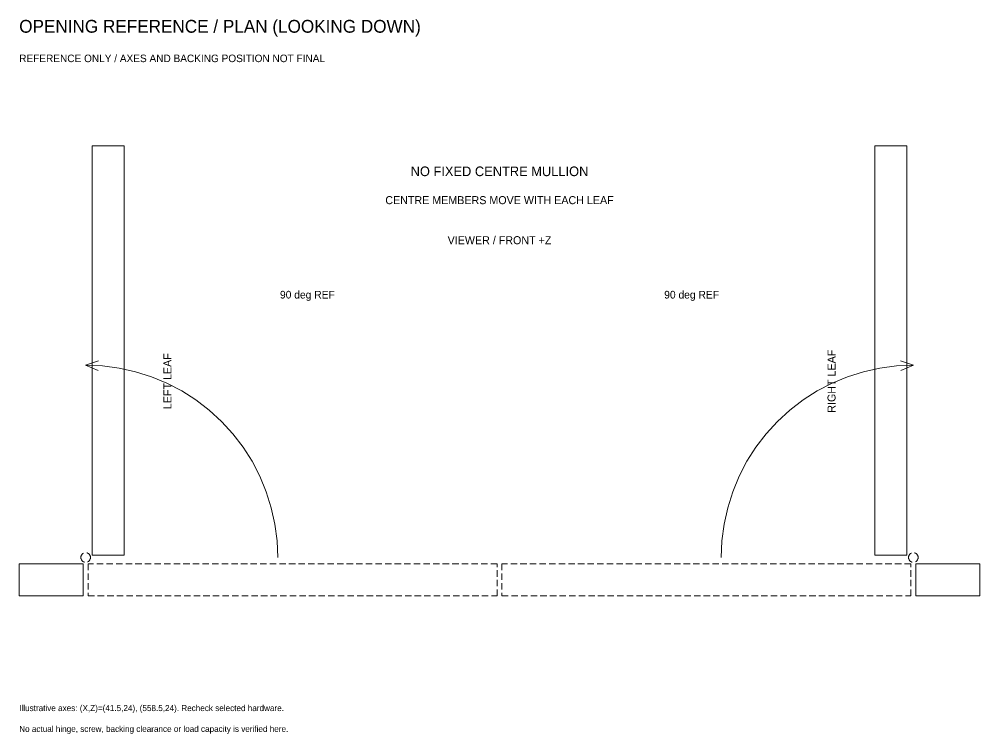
# Model space of a CAD drawing. Header units: millimetres. Extents: x -29 to 2620, y -456 to 990.
# Drawn here: x 1350 to 1950, y -456 to -10 of the extents above; entities that cross this region are included whole.
import ezdxf
from ezdxf.enums import TextEntityAlignment as Align

# ---------------------------------------------------------------- set-up
doc = ezdxf.new("R2010")
doc.units = ezdxf.units.MM
doc.linetypes.add('REF_DASH', pattern=[6, 4, -2])
for name, color, linetype, lineweight in [('ASSEMBLY_REFERENCE', 8, 'Continuous', 18), ('HINGE_REF', 4, 'REF_DASH', 18), ('NOTES', 7, 'Continuous', 18)]:
    doc.layers.add(name, color=color, linetype=linetype, lineweight=lineweight)

msp = doc.modelspace()

# ---------------------------------------------------------------- linework, layer by layer
at = {"layer": 'ASSEMBLY_REFERENCE'}
for p, q in [((1391.5, -226), (1399.62, -223.35)), ((1401.96, -226.46), (1391.5, -226)), ((1391.5, -226), (1399.36, -229.35)), ((1412.34, -227.82), (1401.96, -226.46)), ((1422.56, -230.09), (1412.34, -227.82)), ((1877.44, -230.09), (1887.66, -227.82)), ((1887.66, -227.82), (1898.04, -226.46)), ((1898.04, -226.46), (1908.5, -226)), ((1908.5, -226), (1900.38, -223.35)), ((1908.5, -226), (1900.64, -229.35)), ((1432.54, -233.24), (1422.56, -230.09)), ((1442.21, -237.24), (1432.54, -233.24)), ((1857.79, -237.24), (1867.46, -233.24)), ((1867.46, -233.24), (1877.44, -230.09)), ((1451.5, -242.08), (1442.21, -237.24)), ((1848.5, -242.08), (1857.79, -237.24)), ((1460.33, -247.7), (1451.5, -242.08)), ((1839.67, -247.7), (1848.5, -242.08)), ((1468.63, -254.07), (1460.33, -247.7)), ((1831.37, -254.07), (1839.67, -247.7)), ((1476.35, -261.15), (1468.63, -254.07)), ((1823.65, -261.15), (1831.37, -254.07)), ((1483.43, -268.87), (1476.35, -261.15)), ((1816.57, -268.87), (1823.65, -261.15)), ((1489.8, -277.17), (1483.43, -268.87)), ((1810.2, -277.17), (1816.57, -268.87)), ((1495.42, -286), (1489.8, -277.17)), ((1804.58, -286), (1810.2, -277.17)), ((1500.26, -295.29), (1495.42, -286)), ((1799.74, -295.29), (1804.58, -286)), ((1504.26, -304.96), (1500.26, -295.29)), ((1795.74, -304.96), (1799.74, -295.29)), ((1507.41, -314.94), (1504.26, -304.96)), ((1792.59, -314.94), (1795.74, -304.96)), ((1509.68, -325.16), (1507.41, -314.94)), ((1790.32, -325.16), (1792.59, -314.94)), ((1511.04, -335.54), (1509.68, -325.16)), ((1788.96, -335.54), (1790.32, -325.16)), ((1511.5, -346), (1511.04, -335.54)), ((1788.5, -346), (1788.96, -335.54))]:
    msp.add_line(p, q, dxfattribs=at)
for points in [[(1415.5, -89), (1395.5, -89), (1395.5, -344.5), (1415.5, -344.5)], [(1884.5, -344.5), (1904.5, -344.5), (1904.5, -89), (1884.5, -89)], [(1390, -370), (1390, -350), (1350, -350), (1350, -370)], [(1950, -370), (1950, -350), (1910, -350), (1910, -370)]]:
    msp.add_lwpolyline(points, close=True, dxfattribs=at)
at = {"layer": 'ASSEMBLY_REFERENCE', "linetype": 'REF_DASH'}
for points in [[(1648.5, -370), (1648.5, -350), (1393, -350), (1393, -370)], [(1907, -370), (1907, -350), (1651.5, -350), (1651.5, -370)]]:
    msp.add_lwpolyline(points, close=True, dxfattribs=at)
at = {"layer": 'HINGE_REF'}
for points in [[(1394.5, -346, 1), (1388.5, -346, 1)], [(1911.5, -346, 1), (1905.5, -346, 1)]]:
    msp.add_lwpolyline(points, format="xyb", close=True, dxfattribs=at)

# ---------------------------------------------------------------- texts
at = {"layer": 'ASSEMBLY_REFERENCE'}
for p in [(1530, -182), (1770, -182)]:
    msp.add_text('90 deg REF', height=4.8, dxfattribs=at).set_placement(p, align=Align.MIDDLE_CENTER)
for s, p in [('LEFT LEAF', (1442.6, -236)), ('RIGHT LEAF', (1857.4, -236))]:
    msp.add_text(s, height=5, rotation=90, dxfattribs=at).set_placement(p, align=Align.MIDDLE_CENTER)
at = {"layer": 'NOTES'}
for s, height, p in [('OPENING REFERENCE / PLAN (LOOKING DOWN)', 8, (1350, -14.5)), ('REFERENCE ONLY / AXES AND BACKING POSITION NOT FINAL', 4.7, (1350, -34.5)), ('Illustrative axes: (X,Z)=(41.5,24), (558.5,24). Recheck selected hardware.', 3.8, (1350, -440)), ('No actual hinge, screw, backing clearance or load capacity is verified here.', 3.8, (1350, -453))]:
    msp.add_text(s, height=height, dxfattribs=at).set_placement(p, align=Align.MIDDLE_LEFT)
for s, height, p in [('NO FIXED CENTRE MULLION', 6, (1650, -105)), ('CENTRE MEMBERS MOVE WITH EACH LEAF', 5, (1650, -123)), ('VIEWER / FRONT +Z', 5, (1650, -148))]:
    msp.add_text(s, height=height, dxfattribs=at).set_placement(p, align=Align.MIDDLE_CENTER)

doc.saveas('drawing.dxf')
